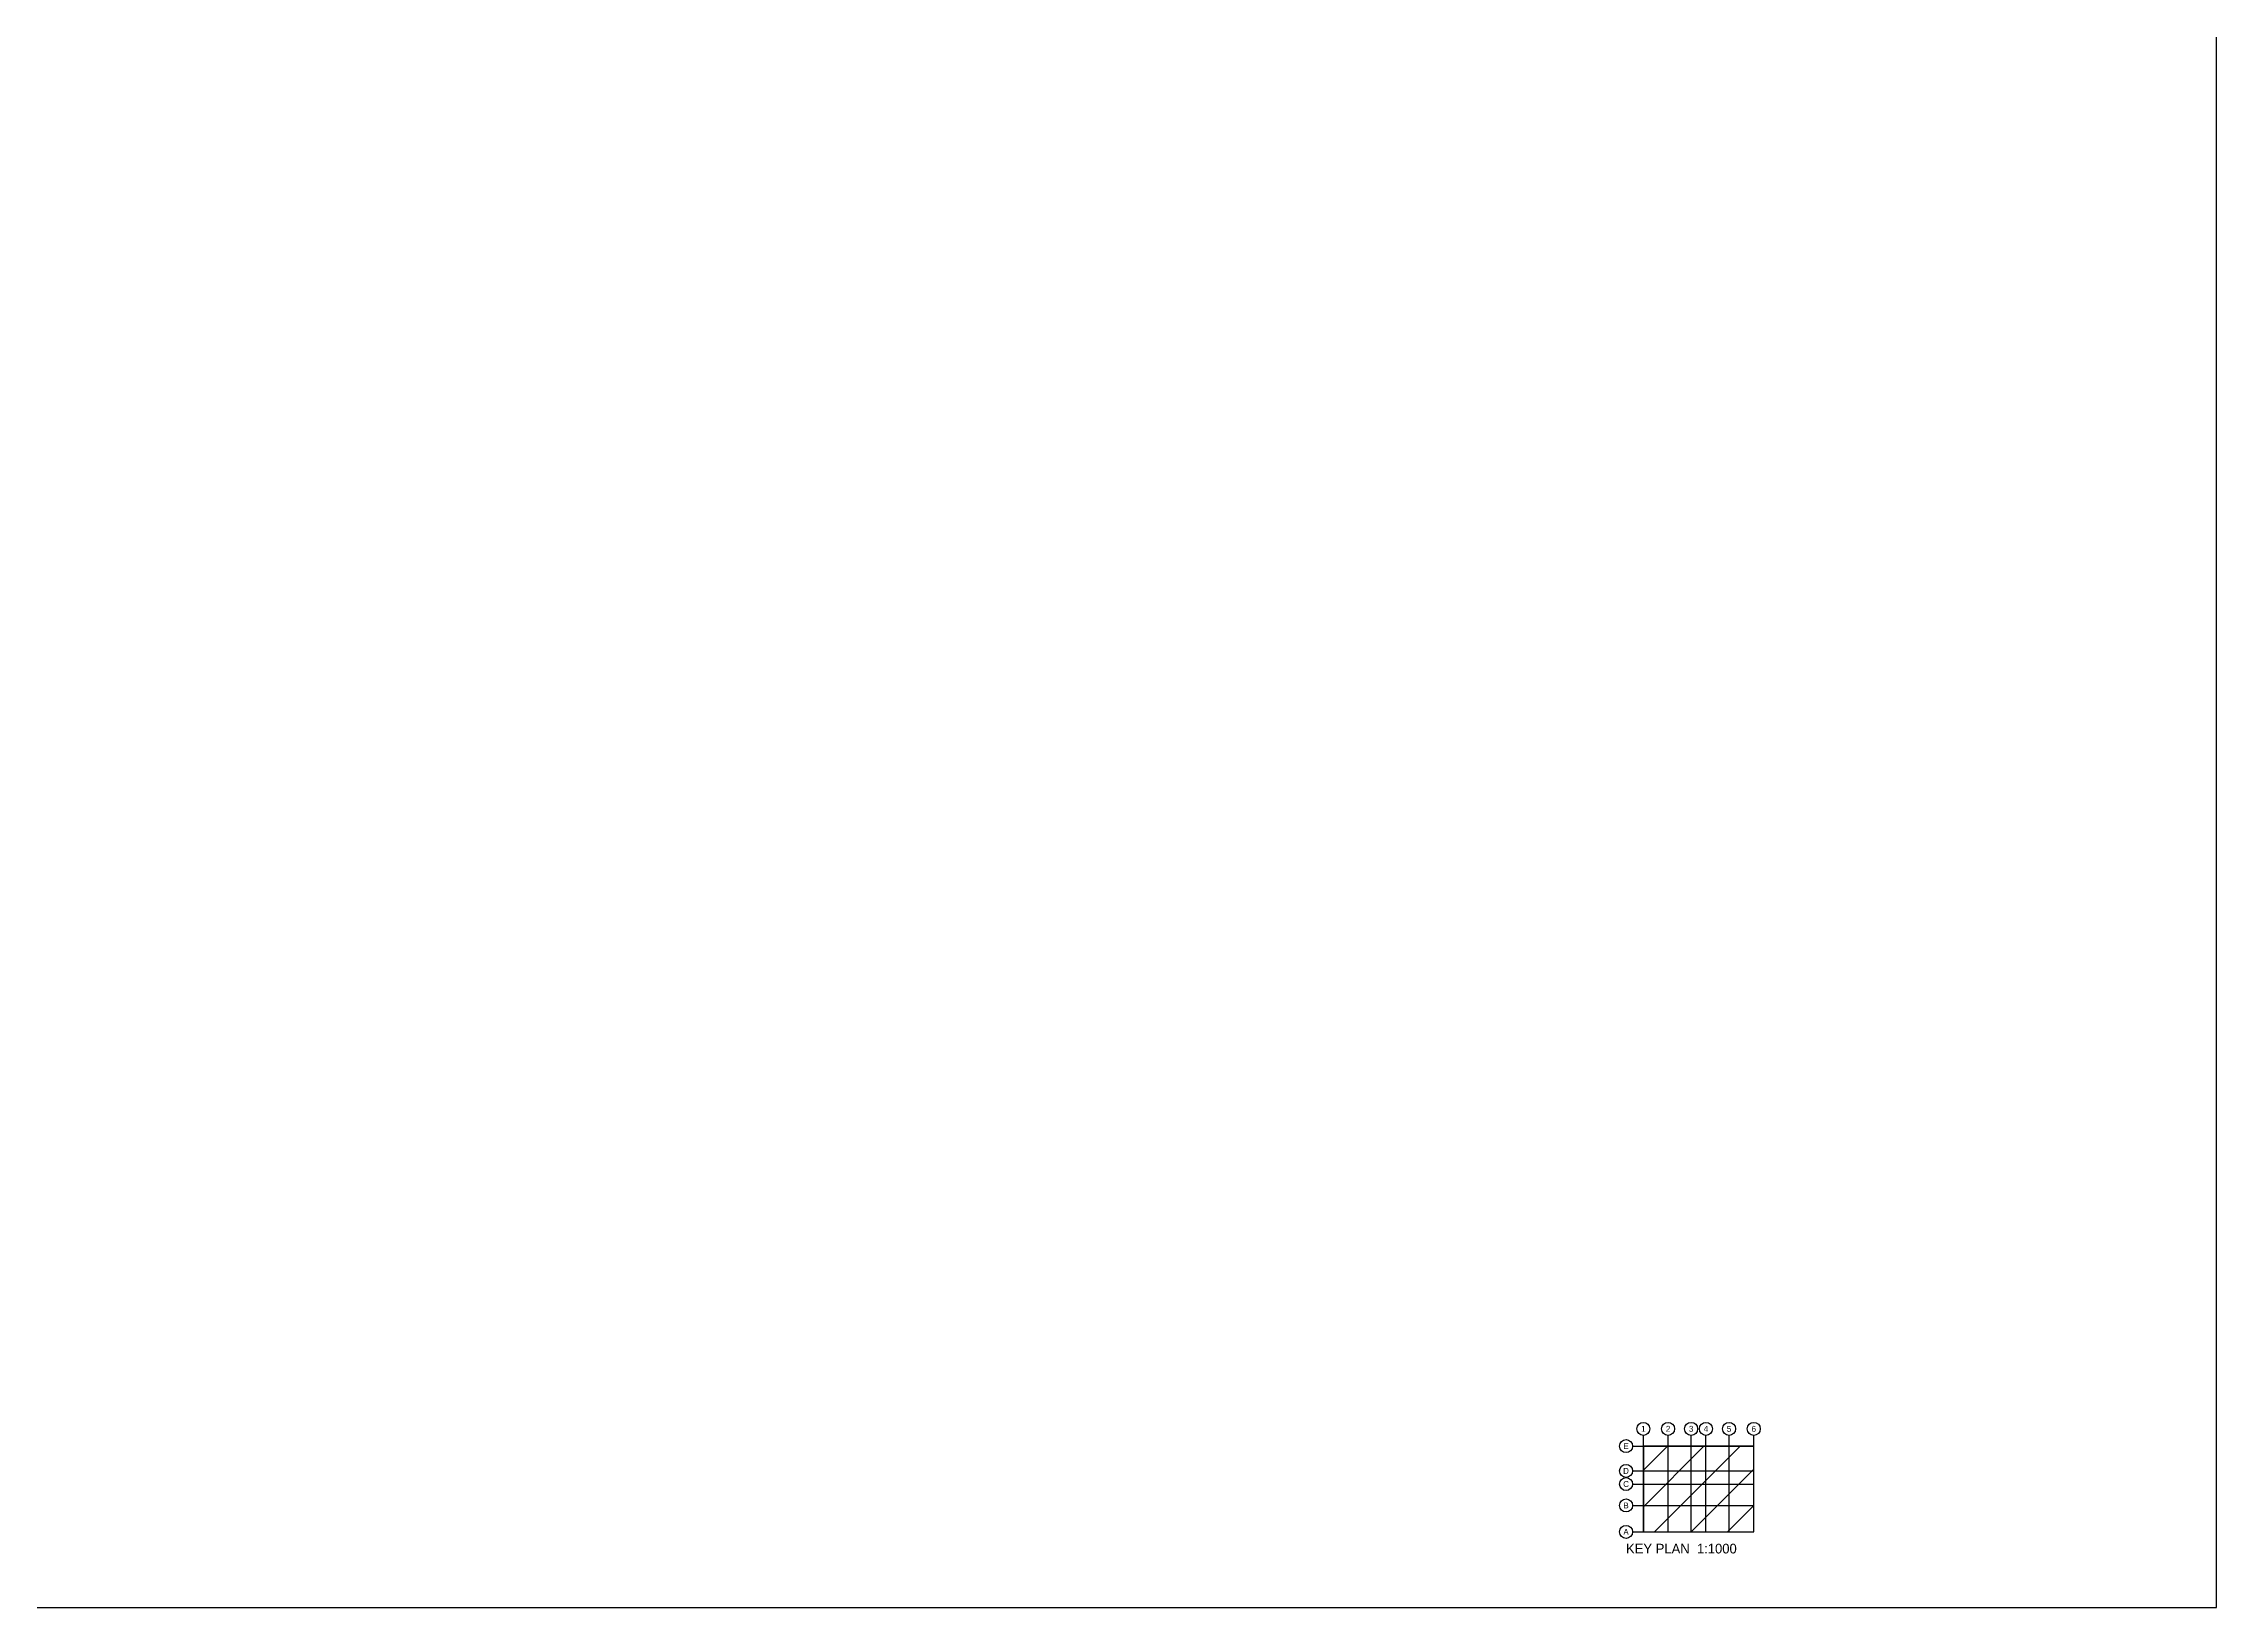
# Model space of a CAD drawing. Extents: x 1000 to 743527, y -207200 to 58857.
# Drawn here: x 513413 to 553600, y -68400 to -39472 of the extents above; entities that cross this region are included whole.
import ezdxf
from ezdxf.enums import TextEntityAlignment as Align

# ---------------------------------------------------------------- set-up
doc = ezdxf.new("R2010")
doc.units = 0
for name, color, linetype in [('Grid', 8, 'Continuous'), ('Grid Circle', 8, 'Continuous'), ('Grid text', 7, 'Continuous'), ('Hatch', 9, 'Continuous'), ('Sheet', 7, 'Continuous')]:
    doc.layers.add(name, color=color, linetype=linetype)

# ---------------------------------------------------------------- blocks, each defined once
blk = doc.blocks.new('KEY_PLAN')
at = {"layer": 'Grid'}
for p, q in [((0, 0), (0, 17.8496)), ((4.572, 0), (4.572, 17.8496)), ((8.8392, 0), (8.8392, 17.8496)), ((11.5824, 0), (11.5824, 17.8496)), ((15.8496, 0), (15.8496, 17.8496)), ((20.4216, 0), (20.4216, 17.8496)), ((-2, 15.8496), (20.4216, 15.8496)), ((-2, 11.2776), (20.4216, 11.2776)), ((-2, 8.8392), (20.4216, 8.8392)), ((-2, 4.8768), (20.4216, 4.8768)), ((-2, 0), (20.4216, 0))]:
    blk.add_line(p, q, dxfattribs=at)
at = {"layer": 'Grid Circle'}
for centre in [(0, 19.0496), (4.572, 19.0496), (8.8392, 19.0496), (11.5824, 19.0496), (15.8496, 19.0496), (20.4216, 19.0496), (-3.2, 15.8496), (-3.2, 11.2776), (-3.2, 8.8392), (-3.2, 4.8768), (-3.2, 0)]:
    blk.add_circle(centre, 1.2, dxfattribs=at)
at = {"layer": 'Sheet'}
blk.add_lwpolyline([(0, 0), (20.4216, 0), (20.4216, 15.8496), (0, 15.8496)], close=True, dxfattribs=at)
at = {"layer": 'Grid text'}
for s, p in [('E', (-3.2, 15.8496)), ('1', (0, 19.0496)), ('2', (4.572, 19.0496)), ('3', (8.8392, 19.0496)), ('4', (11.5824, 19.0496)), ('5', (15.8496, 19.0496)), ('6', (20.4216, 19.0496)), ('C', (-3.2, 8.8392)), ('D', (-3.2, 11.2776)), ('B', (-3.2, 4.8768)), ('A', (-3.2, 0))]:
    blk.add_text(s, height=1.1, dxfattribs=at).set_placement(p, align=Align.MIDDLE_CENTER)
at = {"layer": 'Sheet'}
blk.add_text('KEY PLAN  1:1000', height=1.8, dxfattribs=at).set_placement((-3.2, -4))

msp = doc.modelspace()

# ---------------------------------------------------------------- hatches: boundary and pattern name
at = {"layer": 'Hatch'}
h = msp.add_hatch(dxfattribs=at)
h.set_pattern_fill('ANSI31', scale=150)
h.paths.add_polyline_path([(543000, -67000), (545042.2, -67000), (545042.2, -65415), (543000, -65415)])

# ---------------------------------------------------------------- linework, layer by layer
at = {"layer": 'Sheet'}
msp.add_lwpolyline([(471500, -68400), (553600, -68400), (553600, -11000), (471500, -11000)], close=True, dxfattribs=at)

# ---------------------------------------------------------------- block references
at = {"layer": 'Sheet', "xscale": 100, "yscale": 100}
msp.add_blockref('KEY_PLAN', (543000, -67000), dxfattribs=at)

doc.saveas('drawing.dxf')
